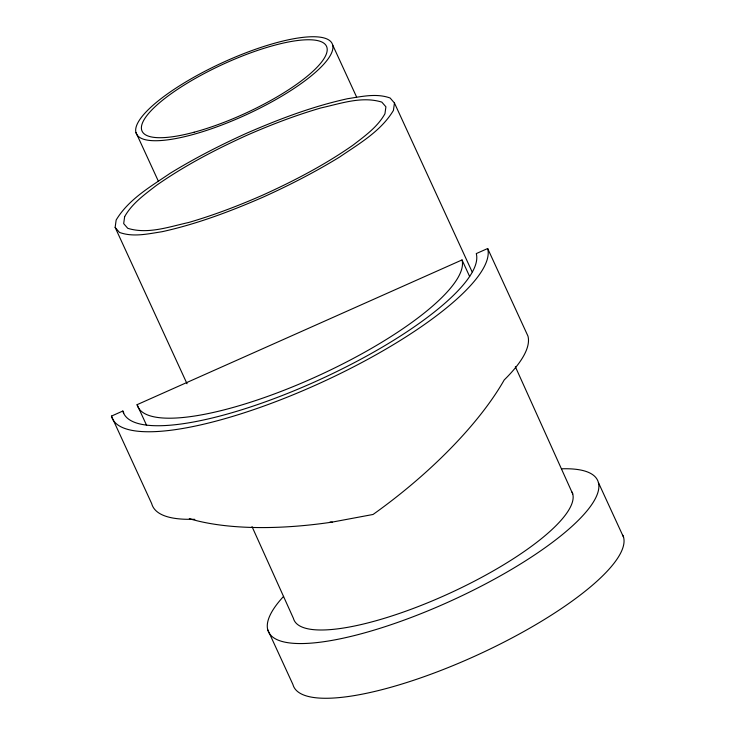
<?xml version="1.0" encoding="UTF-8"?>
<svg xmlns="http://www.w3.org/2000/svg" width="735" height="735" viewBox="0 0 735 735"><rect width="100%" height="100%" fill="white"/><g stroke="black" fill="none" stroke-linecap="round" stroke-linejoin="round"><path stroke-width="1.1" d="M187.03 383.743L115.138 227.418L116.158 220.022C128.653 199.185 150.583 186.662 170.116 173.313C194.582 158.319 220.132 145.208 246.271 133.384C279.006 119.125 312.577 106.4 347.526 98.72C361.519 96.597 376.311 93.014 390.11 97.994L394.456 103.01L472.109 271.831M394.456 103.01L393.436 110.406C380.941 131.243 359.011 143.766 339.478 157.115C315.012 172.109 289.452 185.22 263.323 197.044C230.588 211.303 197.008 224.028 162.067 231.709C148.075 233.831 133.283 237.414 119.483 232.435L115.138 227.418M111.444 416.102L122.846 411.021A193.636 51.422 -24.7 0 0 313.046 382.65A193.636 51.422 -24.7 0 0 476.271 253.593L487.672 248.522L527.941 336.06A206.131 54.739 -24.7 0 1 504.21 379.949A212.038 75.383 -37.8 0 1 373.049 514.472L332.284 522.089A212.038 79.215 -12.2 0 1 191.385 519.287A206.131 54.739 -24.7 0 1 151.704 503.64L111.444 416.102A206.131 54.739 -24.7 0 0 313.909 385.893A206.131 54.739 -24.7 0 0 487.672 248.522M146.642 425.427L137.096 404.673L462.021 259.942L469.656 276.544M194.821 519.36L191.385 519.287L189.299 518.469M329.997 522.043L332.284 522.089M598.391 482.518L623.556 537.23M332.643 44.927A107.751 28.61 -24.7 0 1 191.642 134.891A107.751 28.61 -24.7 0 1 178.642 86.372A107.751 28.61 -24.7 0 1 332.643 44.927L356.604 97.038M135.975 132.53L158.503 181.508M267.76 629.785L292.925 684.496A181.15 48.106 -24.7 0 0 474.452 656.346A181.15 48.106 -24.7 0 0 622.857 535.245M122.846 411.021L123.802 413.098M515.345 366.701L572.74 493.938M252.013 526.582L293.421 618.355A153.036 40.636 -24.7 0 0 447.156 594.404A153.036 40.636 -24.7 0 0 572.05 492.073M561.503 468.811A181.15 48.106 -24.7 0 1 555.531 540.005A181.15 48.106 -24.7 0 1 340.333 638.788A181.15 48.106 -24.7 0 1 283.609 596.37M462.021 259.942A178.026 47.279 -24.7 0 1 311.952 378.589A178.026 47.279 -24.7 0 1 137.096 404.673M124.647 216.66L123.682 223.615L127.771 228.319C147.854 234.511 168.921 226.83 188.61 222.503C213.958 215.134 238.636 205.681 262.799 195.097C294.184 180.847 324.888 164.833 353.167 145.043C364.909 135.947 377.551 127.008 384.947 113.769L385.912 106.814L381.823 102.11C361.739 95.918 340.673 103.598 320.984 107.926C295.635 115.294 270.958 124.748 246.795 135.332C215.41 149.582 184.705 165.595 156.426 185.385C144.685 194.481 132.043 203.42 124.647 216.66M194.113 132.217A101.504 26.956 -24.7 0 0 326.937 47.472A101.504 26.956 -24.7 0 0 181.867 86.509A101.504 26.956 -24.7 0 0 194.113 132.217"/></g></svg>
